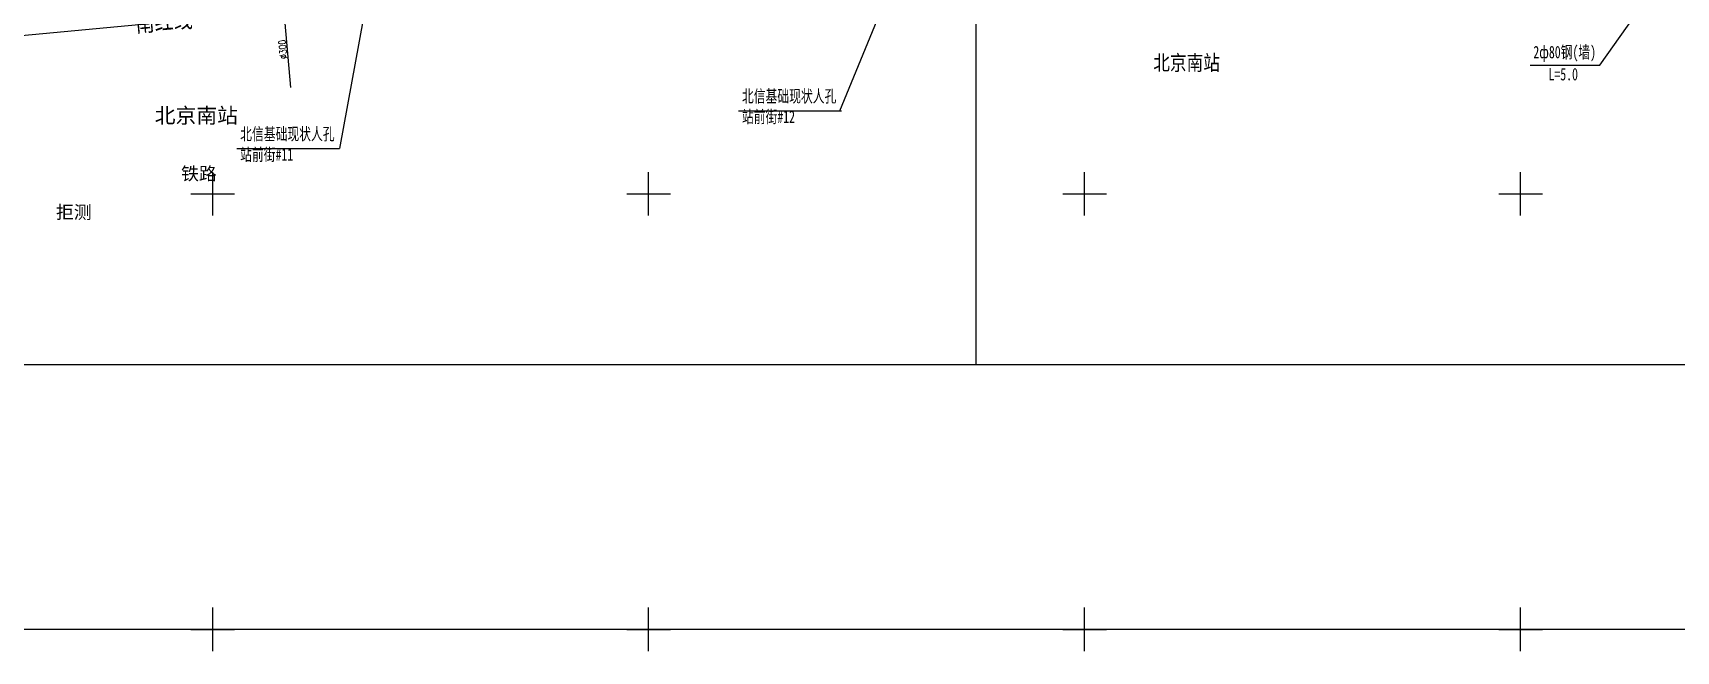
# Model space of a CAD drawing. Extents: x 501830 to 502977, y 299930 to 300245.
# Drawn here: x 502129.4 to 502317.8, y 299997.5 to 300068.5 of the extents above; entities that cross this region are included whole.
import ezdxf
from ezdxf.enums import TextEntityAlignment as Align
from ezdxf.lldxf.tags import DXFTag

# ---------------------------------------------------------------- set-up
doc = ezdxf.new("R2010")
doc.units = 0
for name, color, linetype in [('BJ02', 7, 'Continuous'), ('BJ04', 7, 'Continuous'), ('BJ10', 7, 'Continuous'), ('TK', 7, 'Continuous'), ('上水注记', 4, 'Continuous'), ('上水管线', 4, 'Continuous'), ('新建北信', 13, 'Continuous'), ('新建北信--引上标注', 1, 'Continuous')]:
    doc.layers.add(name, color=color, linetype=linetype)
doc.layers.add('道路红线', color=11, linetype='Continuous', lineweight=30)
doc.styles.add('HZ', font='simplex.shx', dxfattribs={"bigfont": 'hztxt'})
doc.styles.add('HZTXT', font='romans', dxfattribs={"width": 0.7, "height": 4, "bigfont": 'HZTXT'})
doc.styles.get("Standard").update_dxf_attribs({"font": 'SIMFANG.TTF'})
tags = doc.linetypes.add('SS', pattern='A,15,-1.9,[130,ltypeshp.shx,S=1,R=330,X=0,Y=0],-1.2,[130,ltypeshp.shx,S=1,R=330,X=0,Y=0],-1.9,15', length=35).pattern_tags.tags
tags[24:25] = [DXFTag(74, 4), DXFTag(75, 0), DXFTag(340, '0'), DXFTag(46, 1.0), DXFTag(50, 0.0), DXFTag(44, 0.0), DXFTag(45, 0.0)]
tags[22:23] = [DXFTag(74, 4), DXFTag(75, 0), DXFTag(340, '0'), DXFTag(46, 1.0), DXFTag(50, 0.0), DXFTag(44, 0.0), DXFTag(45, 0.0)]
tags[4:5] = [DXFTag(74, 4), DXFTag(75, 0), DXFTag(340, '0'), DXFTag(46, 1.0), DXFTag(50, 0.0), DXFTag(44, 0.0), DXFTag(45, 0.0)]

# ---------------------------------------------------------------- blocks, each defined once
blk = doc.blocks.new('acfgw')
at = {"color": 4}
for p, q in [((0, -5), (0, 5)), ((-5, 0), (5, 0))]:
    blk.add_line(p, q, dxfattribs=at)
blk = doc.blocks.new('300框2')
at = {"color": 40}
for p, q in [((0, 0), (0, -145)), ((245.4, 0), (245.4, -145)), ((0, -145), (245.4, -145))]:
    blk.add_line(p, q, dxfattribs=at)

msp = doc.modelspace()

# ---------------------------------------------------------------- linework, layer by layer
at = {"linetype": 'Continuous'}
msp.add_lwpolyline([(501950, 300200), (502700, 300200), (502700, 300000), (501950, 300000)], close=True, dxfattribs=at)
at = {"layer": 'BJ02', "linetype": 'Continuous'}
msp.add_lwpolyline([(502250, 300081.77), (502239.41, 300081.03), (502215.38, 300078.66), (502191.34, 300075.01), (502175.57, 300072.21), (502172.1, 300072.33), (502065.64, 300062.28)], dxfattribs=at)
at = {"layer": '上水管线', "linetype": 'SS', "ltscale": 0.5, "elevation": 41.5, "flags": 128}
msp.add_lwpolyline([(502158.04, 300072.21), (502158.92, 300062.23)], dxfattribs=at)
at = {"layer": '新建北信', "color": 40}
for p, q in [((502221.91, 300059.54), (502230.78, 300081.02)), ((502167.81, 300073.15), (502164.56, 300055.2))]:
    msp.add_line(p, q, dxfattribs=at)
at = {"layer": '新建北信', "color": 41}
for p, q in [((502210.29, 300059.54), (502222.1, 300059.54)), ((502152.75, 300055.2), (502164.56, 300055.2))]:
    msp.add_line(p, q, dxfattribs=at)
at = {"layer": '新建北信--引上标注', "color": 40}
msp.add_line((502309.09, 300064.78), (502325.13, 300087.5), dxfattribs=at)
at = {"layer": '新建北信--引上标注', "color": 41}
msp.add_line((502301.12, 300064.78), (502309.09, 300064.78), dxfattribs=at)

# ---------------------------------------------------------------- block references
at = {"color": 40}
for p in [(501992.13, 300175.43), (502237.53, 300175.43)]:
    msp.add_blockref('300框2', p, dxfattribs=at)
at = {"layer": 'TK', "linetype": 'Continuous', "xscale": 0.5, "yscale": 0.5}
for p in [(502150, 300050), (502200, 300050), (502250, 300050), (502300, 300050), (502150, 300000), (502200, 300000), (502250, 300000), (502300, 300000)]:
    msp.add_blockref('acfgw', p, dxfattribs=at)

# ---------------------------------------------------------------- texts
at = {"layer": 'BJ02', "linetype": 'Continuous'}
msp.add_text('拒测', height=1.5, dxfattribs=at).set_placement((502134.07, 300047.9), align=Align.MIDDLE_CENTER)
at = {"layer": 'BJ04', "linetype": 'Continuous'}
msp.add_text('铁路', height=1.5, dxfattribs=at).set_placement((502148.42, 300052.36), align=Align.MIDDLE)
at = {"layer": 'BJ10', "linetype": 'Continuous', "width": 0.8}
msp.add_text('北京南站', height=1.75, dxfattribs=at).set_placement((502261.7, 300065.1), align=Align.MIDDLE)
at = {"layer": 'BJ10', "linetype": 'Continuous'}
msp.add_text('北京南站', height=1.75, dxfattribs=at).set_placement((502148.12, 300059.04), align=Align.MIDDLE)
at = {"layer": '上水注记', "style": 'HZ', "width": 0.8}
msp.add_text('%%c300', height=0.8, rotation=95.4509, dxfattribs=at).set_placement((502158.54, 300065.53))
at = {"layer": '新建北信', "color": 1, "char_height": 1.4175, "attachment_point": 1, "style": 'HZTXT'}
for s, insert in [('{\\fSimSun|b0|i0|c134|p2;北信基础现状人孔\\P站前街#12}', (502210.7, 300061.93)), ('{\\fSimSun|b0|i0|c134|p2;北信基础现状人孔\\P站前街#11}', (502153.15, 300057.59))]:
    msp.add_mtext(s, dxfattribs=dict(at, insert=insert))
at = {"layer": '新建北信--引上标注', "color": 1, "char_height": 1.4175, "attachment_point": 1, "style": 'HZTXT'}
for s, insert in [('{\\fSimSun|b0|i0|c134|p2;2ф80钢(墙)}', (502301.47, 300066.99)), ('{\\fSimSun|b0|i0|c134|p2;L=5.0}', (502303.21, 300064.45))]:
    msp.add_mtext(s, dxfattribs=dict(at, insert=insert))
at = {"layer": '道路红线', "color": 40, "width": 0.8}
msp.add_text('南红线', height=2, rotation=5.0454, dxfattribs=at).set_placement((502141.21, 300068.56))

doc.saveas('drawing.dxf')
